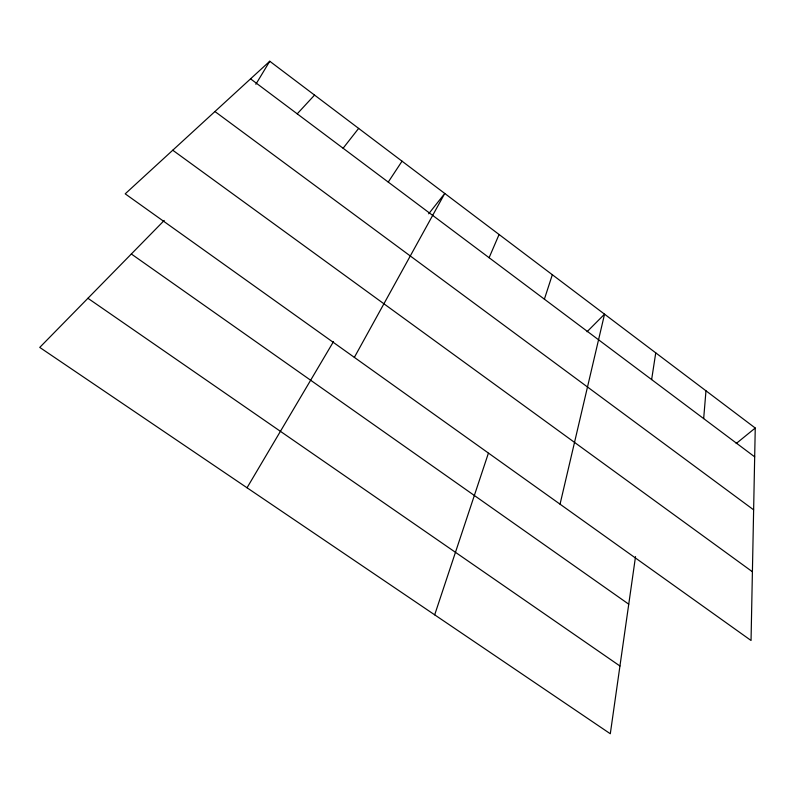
<?xml version="1.0" encoding="UTF-8"?>
<svg xmlns="http://www.w3.org/2000/svg" width="795" height="795" viewBox="0 0 795 795"><rect width="100%" height="100%" fill="white"/><g stroke="black" fill="none" stroke-linecap="round" stroke-linejoin="round"><path stroke-width="1.19" d="M755.25 428.028L751.046 640.492L125.203 193.841L269.753 61.245L755.25 428.028L736.17 443.55M703.664 418.597L705.98 390.802M635.523 556.599L610.302 733.755L39.75 347.415L164.217 220.454M651.632 379.583L655.746 352.861M560.048 504.179L604.548 314.174L587.048 331.744M544.386 299.168L552.336 274.732M434.686 614.833L488.378 453.259M489.104 257.719L499.081 234.505M354.351 357.382L444.763 193.463L428.684 213.815M247.036 487.772L333.473 341.641M255.851 84.28L269.753 61.245M388.248 182.095L402.041 161.186M343.102 148.248L358.634 128.402M297.211 113.834L314.552 95.092M87.917 298.274L619.941 666.001M131.334 253.993L628.746 604.19M172.754 150.225L752.408 571.754M214.938 111.538L753.63 509.833M250.564 78.854L754.684 456.847"/></g></svg>
